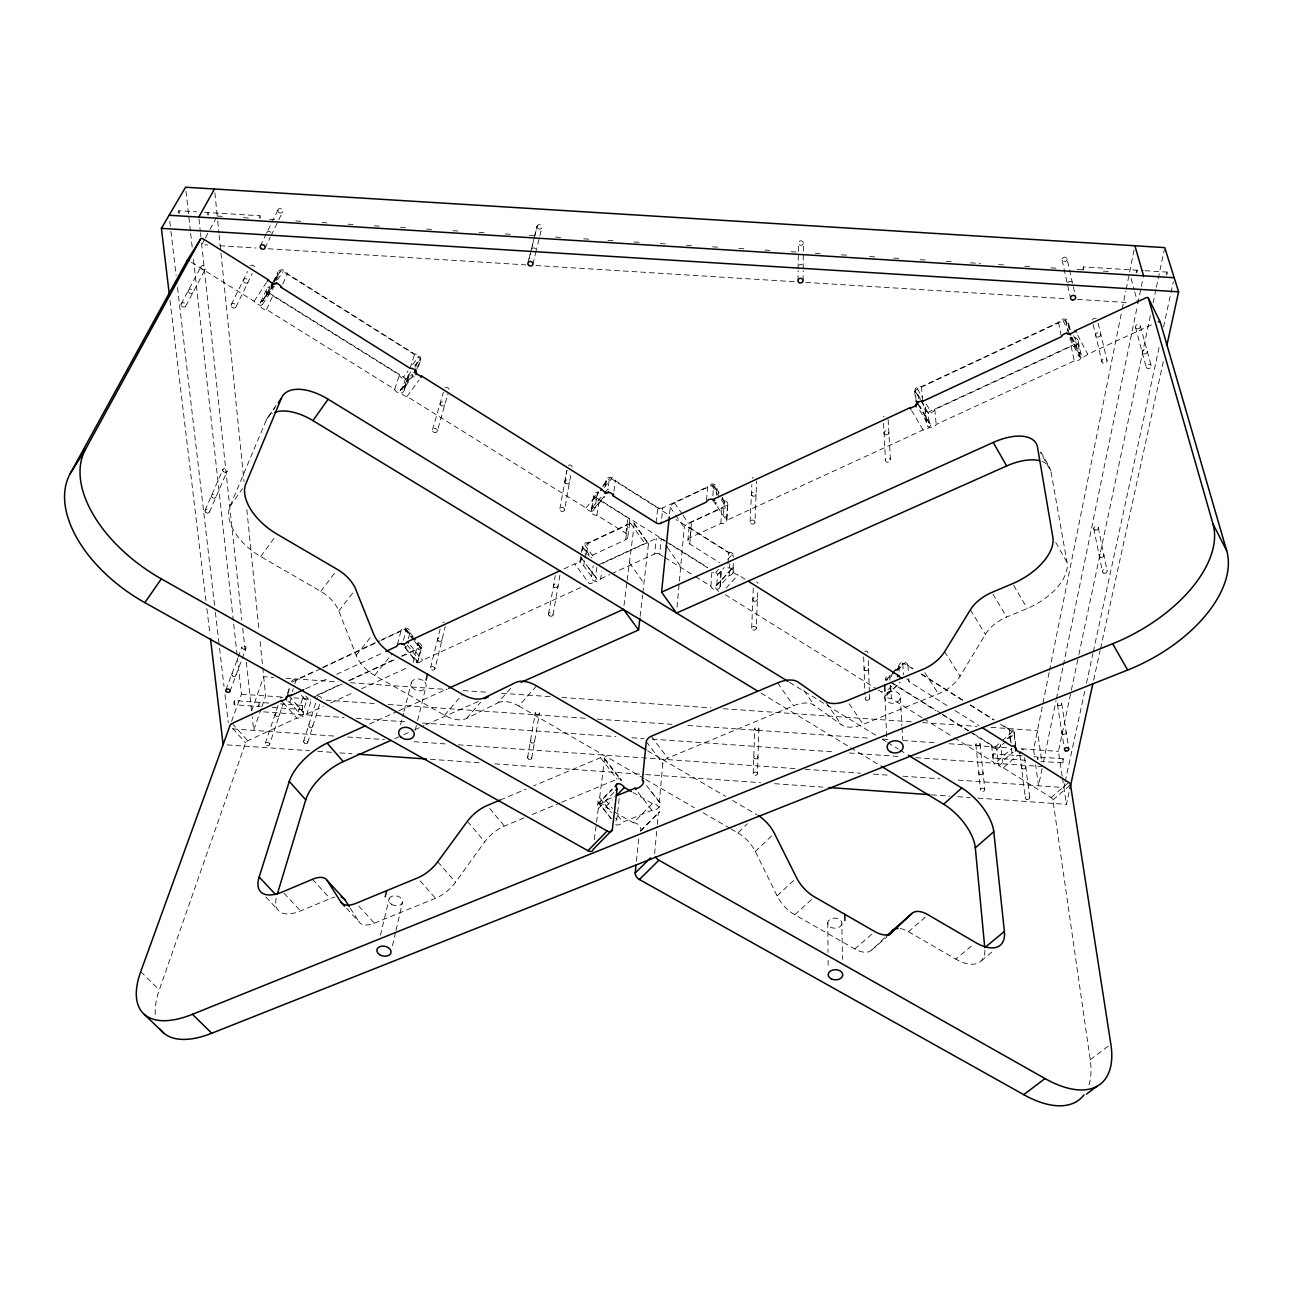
<?xml version="1.0" encoding="UTF-8"?>
<svg xmlns="http://www.w3.org/2000/svg" width="1293" height="1293" viewBox="0 0 1293 1293"><rect width="100%" height="100%" fill="white"/><g stroke="black" fill="none" stroke-linecap="round" stroke-linejoin="round"><path stroke-width="0.75" stroke-dasharray="5 3.75" d="M178.159 213.393L178.822 210.743L196.698 211.842M179.485 213.345L178.887 210.743M803.098 280.581L803.163 270.706M803.179 268.718L803.373 243.036A2.473 2.263 -5.1 0 0 799.656 241.144A2.473 2.263 -5.1 0 0 799.688 245.072A2.473 2.263 -5.1 0 0 803.373 243.036M797.991 280.678L798.12 270.609M798.12 268.831L798.444 242.922M1037.39 759.637L1037.891 756.955L1038.053 759.718M757.439 773.861A2.133 1.616 2.4 0 0 754.369 772.244A2.133 1.616 2.4 0 0 754.11 775.024A2.133 1.616 2.4 0 0 757.439 773.861L758.91 728.751M753.189 773.57L754.789 728.606M207.381 214.961L207.995 212.553L208.642 214.913M756.308 628.35A2.327 1.859 2.1 0 0 752.898 626.604A2.327 1.859 2.1 0 0 752.768 629.836A2.327 1.859 2.1 0 0 756.308 628.35L757.73 589.592M259.376 218.178L259.958 215.769L260.507 218.129M754.967 522.259A2.408 2.02 1.7 0 0 751.492 520.287A2.408 2.02 1.7 0 0 751.201 523.762A2.408 2.02 1.7 0 0 754.967 522.259L756.631 481.141M751.669 628.172L753.302 587.491M750.15 521.952L751.799 484.616M745.075 579.183L738.255 574.9A4.736 2.247 42.7 0 1 732.889 571.522A4.736 2.247 42.7 0 1 733.099 567.708L733.373 562.471M733.083 572.686L733.584 563.392M695.521 576.63L710.908 586.198A4.719 3.847 3.5 0 0 716.274 589.527A4.719 3.847 3.5 0 0 720.217 585.244L729.155 575.563L729.818 563.829M728.007 563.958L728.686 552.289L691.125 528.578A4.574 3.814 4.5 0 1 691.513 522.194L721.85 508.149A4.784 4.008 3.1 0 0 727.717 505.434A4.784 4.008 3.1 0 0 724.371 500.439L722.205 497.223M720.153 586.683L721.138 571.037M921.327 401.428L928.309 413.34L929.198 423.344A5.107 2.392 -30.8 0 1 929.538 426.997A5.107 2.392 -30.8 0 1 923.105 429.955L726.553 520.4L727.409 506.355L719.959 495.251M726.925 519.236L727.846 503.931M720.217 585.244L721.203 569.599A4.671 3.831 3.5 0 1 718.358 573.656A4.671 3.831 3.5 0 1 712.815 572.249M724.371 500.439L723.401 515.729A4.833 4.041 3.2 0 1 726.779 520.74A4.833 4.041 3.2 0 1 720.847 523.471L690.187 537.581A4.639 3.831 4.6 0 0 689.799 543.997L719.522 562.665M718.779 591.451A4.703 2.279 42.7 0 1 715.708 587.668A4.703 2.279 42.7 0 1 716.791 585.39L717.47 574.868L724.209 567.514M720.847 523.471L721.85 508.149M716.435 495.235L716.952 487.671M710.908 586.198L711.845 572.492M712.863 495.688L713.574 485.748A2.327 1.051 -34.1 0 0 711.651 485.425L674.477 502.864A4.622 2.069 -34.7 0 0 670.259 507.244L669.467 514.97M1082.774 269.962L1083.502 266.875L1143.206 270.576M706.544 500.197L707.546 486.895A4.8 4.057 3.7 0 1 713.445 484.148A4.8 4.057 3.7 0 1 716.823 489.19L721.138 495.623M690.187 537.581L691.513 522.194M689.799 543.997L691.125 528.578M687.892 540.652L689.234 525.249M654.63 853.736L657.119 826.389M657.297 824.433L658.363 812.699A5.705 3.249 44.8 0 0 658.848 807.333A5.705 3.249 44.8 0 0 652.302 803.567L633.069 792.512M615.678 824.53A5.641 3.055 -38.5 0 0 622.951 822.073L651.963 810.275A5.673 3.103 -37.8 0 0 658.832 807.479A5.673 3.103 -37.8 0 0 659.333 802.145L662.84 763.5A5.366 2.877 -37.1 0 1 667.738 758.118L793.53 705.768A27.783 15.387 -34.7 0 1 814.154 705.283L841.323 724.71A28.446 16.017 -33.3 0 0 863.126 724.403L938.362 693.808A28.996 16.437 -31.6 0 0 960.069 676.223L985.363 634.313A29.367 16.567 -29.9 0 1 1006.681 617.036L1027.289 608.47A47.841 26.119 -29.5 0 0 1067.064 562.374L1050.934 471.347L1040.396 452.421M677.015 607.274L684.256 527.544A4.606 2.101 -34.7 0 1 688.442 523.18L725.47 506.016A2.311 1.067 -34.1 0 1 727.409 506.355M1136.175 273.017L1136.967 270.189L1137.145 273.195M1166.254 274.892L1167.078 272.063L1167.32 274.827M636.398 861.3L638.774 837.783M663.05 556.41L659.64 554.277L661.273 538.825A4.542 3.766 6.1 0 0 656.311 538.502L602.958 563.198A4.655 3.814 8.6 0 1 602.506 564.168M661.693 518.348L662.808 507.874L707.546 486.895M611.492 573.785L654.614 553.937L656.311 538.502M656.084 522.825L657.798 507.551L615.436 480.818A4.8 4.041 8.9 0 0 609.876 477.311A4.8 4.041 8.9 0 0 606.045 481.869L602.376 486.216M615.904 820.651A5.641 3.055 -38.5 0 1 616.793 819.487L619.234 798.201M640.132 616.341L642.605 594.893M642.831 592.954L648.439 544.127L634.297 524.085A4.59 2.036 -35.4 0 0 630.725 523.374L584.775 544.919A2.263 1.002 -36.1 0 0 582.658 547.084L582.109 550.543M1083.615 269.865L1083.582 266.924M606.045 480.349L605.124 487.574L606.045 481.869M594.344 839.707L596.315 824.126M596.558 822.186L598.287 808.561A5.689 3.329 44.1 0 1 598.95 803.212L612.349 789.247M611.266 818.614L598.966 803.066A5.689 3.022 -38.5 0 1 599.645 797.749L604.526 759.233A5.35 2.764 -38 0 0 600.437 757.682L533.621 785.902M623.986 605.48L626.927 582.238M627.186 580.298L634.297 524.085M627.881 536.627L629.885 521.289M625.909 533.282L627.929 517.96L599.241 500.003A4.768 3.992 9.3 0 1 593.697 496.528A4.768 3.992 9.3 0 1 597.479 492.035L595.119 507.195A4.816 4.024 9.2 0 0 591.289 511.721A4.816 4.024 9.2 0 0 596.881 515.212L625.909 533.282A4.622 3.831 7.8 0 1 625.683 539.698L589.414 556.588M625.683 539.698L627.687 524.344A4.574 3.814 7.8 0 0 627.929 517.96M581.818 558.802A4.736 3.863 9.2 0 0 580.137 562.617A4.736 3.863 9.2 0 0 583.676 565.752L591.58 576.549A4.703 3.831 8.6 0 0 595.087 581.333A4.703 3.831 8.6 0 0 600.712 578.747L601.843 570.973M613.949 491.162L615.436 480.818M563.845 568.952L574.755 563.861L589.236 583.579A4.687 2.117 -36.3 0 0 594.845 581.01A4.687 2.117 -36.3 0 0 595.41 577.179L596.978 566.738M604.267 493.312L607.92 488.996L609.423 478.863A2.327 1.115 40.4 0 1 611.508 478.814L669.176 515.196M591.58 576.549L593.212 565.833M596.881 515.212L599.241 500.003M586.392 554.39L588.202 542.866L627.687 524.344M591.289 510.202L593.697 495.041M410.899 371.786L405.21 379.544L402.091 389.193A5.043 2.521 36.8 0 0 400.943 392.733A5.043 2.521 36.8 0 0 406.956 396.466L585.939 507.923A4.816 2.376 40.3 0 0 591.548 511.414A4.816 2.376 40.3 0 0 592.146 507.68L593.762 497.482L598.578 491.76M583.676 565.752L584.598 559.95M584.905 558.026L586.117 550.285A4.687 3.847 9.3 0 1 582.626 545.468A4.687 3.847 9.3 0 1 588.202 542.866M580.137 560.92L582.626 545.484M531.762 758.054L539.375 713.542M527.56 757.617L535.27 713.106M553.081 614.708L560.047 574.399M548.507 614.062L555.279 575.627M564.588 509.927A2.408 2.004 10.8 0 0 561.421 507.486A2.408 2.004 10.8 0 0 560.693 510.88A2.408 2.004 10.8 0 0 564.588 509.927L571.199 472.64M559.869 508.941L566.9 470.313M564.831 481.853L566.884 470.604M1049.108 672.586L1033.608 749.649L1034.642 757.262M1049.496 670.614L1121.807 310.983M1122.195 308.995L1125.767 291.216M1126.171 289.244L1134.139 249.614M1042.093 768.495L1038.521 785.772L1035.677 764.858M1043.419 762.046L1056.025 700.774M1056.446 698.802L1062.959 667.172M1063.363 665.2L1137.436 305.455M1137.856 303.483L1143.141 277.769M1062.183 776.139L1058.434 751.395L1070.943 692.127M1071.364 690.139L1078.459 656.569M1078.863 654.581L1150.576 314.781M1153.081 302.918L1155.99 289.099M1156.411 287.127L1164.33 249.581M1064.769 783.623L1063.913 787.566L955.268 779.889M1065.19 781.651L1084.779 691.109M1086.476 683.221L1092.86 653.692M1093.296 651.737L1159.288 346.605M1163.538 326.919L1173.333 281.648M977.896 798.088L1066.45 804.359L1069.052 792.528M1093.636 680.166L1100.101 650.589M1100.537 648.617L1163.506 360.795M392.474 945.749L395.593 932.172M396.046 930.233L402.285 903.096M380.449 935.259L389.209 898.473M532.894 264.305L535.593 253.105M535.738 252.668L541.896 227.455M434.917 668.934A2.263 1.746 13.3 0 0 432.024 666.638A2.263 1.746 13.3 0 0 431.232 669.564A2.263 1.746 13.3 0 0 434.917 668.934L445.277 626.378M415.215 730.286L417.138 722.512M417.607 720.573L425.753 687.585M430.537 667.818L440.17 628.915M527.932 263.158L537.096 226.323M529.031 258.875L530.486 253.072M531.439 249.193L534.332 237.556M534.817 235.617L537.241 225.919M400.555 724.823L403.545 713.203M404.03 711.263L411.497 682.203M404.822 647.26L417.38 662.663A4.525 1.972 -38.7 0 1 418.366 658.784L421.082 648.165L416.12 642.039M417.623 662.97L421.663 647.163A4.493 3.507 14.1 0 0 418.059 642.702L414.584 638.403M413.21 662.372L418.059 642.702M406.277 646.419L405.743 648.407A4.574 3.556 14.6 0 0 405.436 646.322M408.378 638.532L409.929 632.665A4.525 3.54 14.7 0 0 406.277 628.156A4.525 3.54 14.7 0 0 401.121 630.58L381.241 639.906M403.351 640.326L406.18 629.772A2.182 0.921 -38.6 0 0 404.774 629.303L381.015 640.439M397.323 644.561L401.121 630.58M437.163 431.442A2.473 2.085 18 0 0 434.448 428.387A2.473 2.085 18 0 0 433.01 431.7A2.473 2.085 18 0 0 437.163 431.442L447.911 393.961M432.509 429.777L443.418 392.215M404.418 389.791L409.024 375.439M307.686 742.651L320.729 700.725M303.629 741.342L317.415 697.428M418.479 366.598L420.71 359.502M287.886 701.404A4.493 3.362 16.8 0 0 289.826 702.244L298.247 711.893A4.461 3.329 16.2 0 0 301.98 716.177A4.461 3.329 16.2 0 0 306.926 713.898L311.419 699.739M416.96 368.941L419.999 359.373A2.441 1.18 36.9 0 0 418.334 356.916L283.038 271.546A2.538 1.212 34.5 0 0 280.387 271.32L273.89 281.163M272.968 285.236L263.643 300.396A5.269 4.396 28.3 0 0 260.2 305.584A5.269 4.396 28.3 0 0 266.52 309.512L394.688 389.322A5.059 4.267 20.7 0 0 400.701 393.056A5.059 4.267 20.7 0 0 404.305 388.159L413.033 375.277M415.586 367.228L416.993 362.8A5.027 4.299 21.1 0 0 420.613 357.854A5.027 4.299 21.1 0 0 414.649 354.088L287.402 273.793A5.237 4.429 29.1 0 0 281.131 269.833A5.237 4.429 29.1 0 0 277.688 275.07L271.094 285.058M406.632 380.95L408.927 373.822A4.994 4.235 21 0 1 405.356 378.687A4.994 4.235 21 0 1 399.408 374.97L272.823 295.774A5.204 4.364 28.7 0 1 266.6 291.879A5.204 4.364 28.7 0 1 270.011 286.723L263.643 300.396M155.257 1014.472A101.953 47.388 -43.9 0 1 159.298 989.888L245.605 742.829A2.133 0.873 -40.8 0 1 247.723 740.727L296.792 718.148A4.445 1.843 -40.2 0 0 301.722 715.886A4.445 1.843 -40.2 0 0 302.982 711.974L306.409 701.259A2.133 0.889 -40 0 1 308.51 699.174L304.695 694.761M298.247 711.893L303.386 695.973A4.412 3.313 16.4 0 0 305.681 699.707A4.412 3.313 16.4 0 0 310.643 699.804M410.059 368.311L414.649 354.088M404.305 388.159L408.927 373.822M394.688 389.322L399.408 374.97M292.331 691.61L293.333 688.636M294.966 683.69L296.259 679.746L316.155 670.42M289.826 702.244L290.99 698.705M269.477 744.736A2.198 1.616 16.6 0 0 266.924 742.327A2.198 1.616 16.6 0 0 265.825 744.897A2.198 1.616 16.6 0 0 269.477 744.736L283.345 703.247M287.644 693.129L289.761 686.793M287.612 694.325L289.988 687.213M265.291 743.378L278.577 704.006M261.218 708.596L253.67 730.383L252.216 716.823M261.849 706.786L265.631 695.909L259.764 637.805M251.602 711.005L263.691 676.692L273.76 677.403M231.576 721.381L241.435 694.212L237.459 658.137M229.976 691.416L245.961 648.31A2.117 1.6 18.8 0 0 243.488 645.902A2.117 1.6 18.8 0 0 242.454 648.488A2.117 1.6 18.8 0 0 245.961 648.31M225.887 689.896L241.985 646.823M510.606 688.312L497.918 702.842L466.595 718.423A27.993 16.615 40 0 1 444.598 715.255L374.614 675.382A28.446 16.971 38.2 0 1 356.189 655.325L338.831 610.975A28.721 17.035 36.4 0 0 320.761 591.354L260.701 556.572A47.275 27.153 35 0 1 230.009 506.371L266.31 420.015L274.973 407.473M209.434 512.044L227.099 471.282M205.054 510.347L222.913 469.456M282.763 283.959L287.402 273.793M266.52 309.512L272.823 295.774M273.405 281.793L278.108 271.643M274.552 281.826L277.688 275.07M276.169 280.419L280.387 271.32M191.429 262.269L254.123 301.301A5.269 2.602 34.1 0 0 260.426 305.229A5.269 2.602 34.1 0 0 262.01 301.867L272.807 282.811M260.62 302.174L267.004 288.501M235.972 306.974L252.248 273.453M264.984 248.175L270.253 237.33M271.142 235.52L282.634 211.81M231.285 304.598L247.545 271.482M260.281 245.977L278.092 209.66M185.756 306.102L205.506 268.702M181.117 303.984L201.029 266.633M204.456 239.577L201.724 244.603L207.753 244.991M205.361 237.896L209.013 231.172M209.935 229.491L216.319 217.741M1062.943 762.822L1063.121 758.749L1062.814 762.902L1040.849 761.367M262.527 304.356L274.455 286.189M254.123 301.301L266.487 282.472M262.01 301.867L272.904 285.381M266.31 292.654A2.521 1.228 34.3 0 1 268.96 292.864L273.292 286.303M277.623 279.741L283.038 271.546M1022.31 755.872L993.137 753.835L992.701 757.068L992.895 758.005L1028.856 760.526M992.959 757.957L993.218 753.884M268.653 416.314L276.201 405.42M230.009 506.371L242.47 488.609M268.944 703.069L234.453 700.628L233.92 701.857L234.13 704.75L260.216 706.576M346.492 908.171L358.937 921.715A26.022 12.898 -42.2 0 0 374.388 923.154L435.515 898.296A26.248 13.318 -41.4 0 0 455.508 882.279L484.713 841.856A26.28 13.544 -40.2 0 1 504.383 826.114L524.716 817.645M260.701 556.572L274.698 537.338M405.21 379.544A2.424 1.196 36.7 0 0 403.561 377.087L408.103 370.881M412.645 364.674L418.334 356.916M414.697 365.951L416.993 362.8M415.441 365.58L419.999 359.373M400.28 390.179L411.966 374.275M402.091 389.193L412.693 374.76M406.956 396.466L419.077 380.045M320.761 591.354L335.065 572.589M338.831 610.975L354.508 590.788M356.189 655.325L372.239 635.219M374.614 675.382L392.086 653.87M602.748 486.669L609.633 478.491M585.939 507.923L598.74 492.698M593.762 497.482A2.311 1.131 40.3 0 1 595.847 497.417L599.467 493.134M604.284 487.413L611.508 478.814M592.146 507.68L603.055 494.75M595.119 507.195L603.75 496.965A4.849 4.073 8.8 0 1 603.669 496.221M592.517 511.107L604.914 496.431M302.643 705.412L302.336 709.534L302.691 705.428L280.581 703.877M444.598 715.255L462.474 694.357M466.595 718.423L480.673 702.164M497.918 702.842A27.428 16.017 41.5 0 1 518.768 706.01L536.579 685.872M718.439 569.502L715.74 572.443A2.263 1.083 42.5 0 1 717.47 574.868M727.878 559.206L731.919 554.794L675.948 519.479M715.934 585.745L732.242 568.031M716.791 585.39L733.099 567.708M725.955 588.17L738.255 574.9M597.835 803.81L611.864 789.183M598.287 808.561L614.708 791.461M598.95 803.212A5.689 3.329 44.1 0 1 605.56 806.961L612.268 799.995M614.256 811.923L633.392 822.817L652.302 803.567M234.243 704.717L234.453 700.628M640.536 830.72L658.363 812.699M640.455 831.286L659.446 812.085M892.299 672.667L898.861 666.299A4.574 3.588 -3.1 0 1 902.983 662.291A4.574 3.588 -3.1 0 1 907.961 665.426L913.036 668.643M886.044 679.827L894.433 671.681M895.839 670.324L902.87 663.487M894.368 672.085L885.947 680.247A2.198 1.002 45.3 0 1 887.58 679.973L891.782 675.883M895.774 670.711L902.789 663.907A2.214 1.002 45.3 0 1 904.405 663.648L912.842 668.966M897.39 670.453L904.405 663.648M878.238 689.929L881.632 692.046L882.683 691.028M730.981 828.894L737.947 832.934L747.386 823.786M887.871 689.816L893.528 684.353M922.006 717.631L891.378 698.559A4.59 3.572 -2.4 0 1 886.368 695.44A4.59 3.572 -2.4 0 1 890.489 691.464L899.783 682.51M887.354 694.761L900.09 682.478M737.947 832.934A26.474 14.676 46.5 0 1 755.306 851.473L777.077 895.839A26.474 14.498 47.8 0 0 794.775 914.765L854.77 948.949A26.313 14.094 48.8 0 0 871.821 949.967L884.929 937.473M755.306 851.473L771.662 835.925M777.077 895.839L795.211 879.095M794.775 914.765L814.477 896.873M972.869 733.341L995.044 747.225L1000.782 742.053M1002.22 740.76L1012.257 731.693A2.182 0.954 46.8 0 1 1014.051 734.085L1015.458 745.221M1007.279 738.691L1009.962 736.267A4.509 3.41 -5.6 0 0 1014.165 732.452A4.509 3.41 -5.6 0 0 1009.397 729.446L1000.944 724.112M1089.013 1084.875A103.456 51.736 51.1 0 0 1090.209 1059.678L1052.906 799.979A2.166 0.954 47.8 0 0 1051.096 797.571L1003.352 767.848A4.509 2.02 47.1 0 1 998.568 764.858A4.509 2.02 47.1 0 1 998.099 760.785L996.822 749.617L1014.051 734.085M997.485 761.221L1012.177 748.162M954.331 737.753L993.477 762.127A4.525 3.394 -4.9 0 0 998.277 765.117A4.525 3.394 -4.9 0 0 1002.495 761.351L1011.999 752.833A4.558 3.426 -5.4 0 0 1013.227 752.607M1003.352 767.848L1017.494 755.241M854.77 948.949L874.747 931.542M871.821 949.967L886.756 937.053M1051.096 797.571L1068.665 782.394M1052.906 799.979L1070.507 784.819M900.17 928.552A25.973 13.544 49.5 0 1 908.446 931.671L928.099 914.781M908.446 931.671L955.818 959.099L974.13 943.858M981.193 960.893L993.881 950.452M1090.209 1059.678L1110.849 1044.178M1063.008 758.765L1033.964 756.696M323.379 667.043L379.431 640.762M920.212 398.503L918.192 395.044A5.059 4.364 -8.7 0 1 915.024 389.613A5.059 4.364 -8.7 0 1 921.424 386.623L1058.482 322.361A5.301 4.542 -17.5 0 1 1065.254 319.177A5.301 4.542 -17.5 0 1 1068.244 324.882L1070.766 329.65M320.696 668.707L293.285 681.556A2.15 0.873 -39.9 0 0 292.46 682.074M322.523 667.851L379.188 641.296M916.139 401.105L915.331 391.213A2.473 1.115 -30.9 0 1 917.416 388.967L1063.137 320.664A2.586 1.164 -28.6 0 1 1065.707 320.761L1070.329 329.537M305.617 688.797L329.327 677.758M336.633 674.348L384.069 652.254M317.609 694.955L341.304 683.981M348.593 680.603L394.155 659.495M401.444 656.117L419.659 647.68A2.166 0.937 -38.6 0 1 421.082 648.165M599.063 564.572L644.851 543.367A4.558 2.069 -35.4 0 1 648.439 544.127M928.309 413.34A2.457 1.148 -30.7 0 1 930.378 411.109L1075.388 343.922A2.57 1.18 -28.4 0 1 1077.958 344.051L1080.091 353.797A5.35 2.505 -28.3 0 0 1080.867 357.369A5.35 2.505 -28.3 0 0 1087.704 354.217L1152.192 324.543M313.779 697.137L342.629 683.771M349.837 680.441L394.898 659.575M402.107 656.23L416.524 649.555A4.493 3.507 14.1 0 0 421.663 647.163M921.23 400.216L925.271 407.133A5.043 4.315 -8.8 0 0 928.406 412.483A5.043 4.315 -8.8 0 0 934.774 409.525L1071.17 346.362A5.269 4.477 -17.1 0 0 1077.909 343.243A5.269 4.477 -17.1 0 0 1074.936 337.602L1078.071 352.068A5.334 4.509 -16.7 0 1 1081.061 357.741A5.334 4.509 -16.7 0 1 1074.241 360.892L936.197 424.395A5.091 4.348 -8.4 0 1 929.748 427.369A5.091 4.348 -8.4 0 1 926.58 421.971L919.42 409.8A5.124 4.396 -8.4 0 1 917.384 408.766M417.38 662.663A4.525 1.972 -38.7 0 0 422.585 660.27L585.584 585.26M306.926 713.898L323.298 706.366M330.572 703.02L354.217 692.143M361.49 688.797L408.798 667.043M600.712 578.747L609.698 574.609M369.491 724.015L397.096 711.554M398.939 710.714L446.796 689.121M394.624 738.707L401.961 735.442M403.788 734.634L412.952 730.545M414.794 729.721L423.959 725.632M425.801 724.823L478.992 701.113M500.213 800.011L526.186 789.037M276.169 898.263A41.311 19.314 -42.4 0 0 300.574 910.935L330.2 898.603A25.634 12.348 -42.8 0 1 334.952 897.1M532.118 814.574L559.837 803.034M561.679 802.258L617.133 779.178A5.317 2.812 -38.1 0 1 621.238 780.778L604.526 759.233M598.982 803.066A5.689 3.022 -38.5 0 0 605.77 800.254L614.886 796.488M204.601 212.327L260.006 215.769M1145.048 270.706L1167.126 272.08M217.224 216.06L225.289 216.561M243.407 217.693L251.456 218.194M269.591 219.325L277.639 219.826M295.774 220.941L303.823 221.442M321.941 222.574L330.006 223.075M348.124 224.19L356.189 224.691M374.307 225.822L382.356 226.323M400.491 227.455L408.54 227.956M426.674 229.071L432.702 229.443M452.841 230.704L458.886 231.075M479.024 232.32L485.069 232.708M505.207 233.952L511.252 234.324M529.37 235.455L537.419 235.956M555.554 237.072L563.603 237.573M583.741 238.833L589.786 239.205M607.904 240.336L615.969 240.837M634.087 241.953L642.152 242.454M660.27 243.585L668.319 244.086M686.454 245.201L694.503 245.702M712.637 246.834L720.686 247.335M738.804 248.466L746.869 248.967M764.987 250.082L771.032 250.454M791.171 251.715L797.215 252.087M815.333 253.218L823.382 253.719M841.517 254.834L849.566 255.335M869.704 256.596L875.749 256.968M893.867 258.083L901.932 258.584M920.05 259.715L928.115 260.216M946.234 261.348L954.282 261.849M970.396 262.851L980.466 263.465M998.6 264.596L1006.649 265.097M1024.767 266.213L1032.832 266.714M1050.95 267.845L1059.015 268.346M1077.134 269.477L1085.183 269.978M1103.317 271.094L1109.346 271.465M219.842 245.735L256.079 248.014M268.152 248.757L525.863 264.887M535.932 265.518L795.648 281.777M805.717 282.407L1067.436 298.796M1077.505 299.426L1127.835 302.578M285.85 678.243L338.249 681.896M350.338 682.736L447.055 689.476M463.169 690.591L487.348 692.272M501.458 693.258L551.836 696.765M561.905 697.477L711.021 707.869M723.11 708.709L912.502 721.898M922.588 722.609L976.991 726.391M991.101 727.377L1037.439 730.61L1041.916 762.579M241.435 694.212L283.717 697.169M293.77 697.864L309.851 698.996M325.949 700.127L374.194 703.505M388.272 704.491L587.297 718.407M597.35 719.118L671.73 724.322M687.811 725.454L870.771 738.255M882.828 739.095L888.857 739.515M902.934 740.501L935.098 742.764M949.175 743.75L1009.477 747.968M1021.551 748.809L1058.434 751.395M272.241 707.433L302.336 709.534M263.675 711.861L344.164 717.518M356.238 718.358L406.552 721.898M422.649 723.029L615.84 736.606M631.938 737.737L644.011 738.578M652.076 739.143L835.197 752.009M849.291 752.995L899.605 756.534M915.703 757.666L1042.481 766.571M232.756 728.896L334.16 736.056M347.655 737.01L384.474 739.612M414.051 741.697L448.251 744.105M458.304 744.816L795.017 768.575M805.086 769.287L860.702 773.214M873.502 774.119L890.877 775.347M902.95 776.204L939.914 778.806M227.18 744.897L309.69 750.748M317.739 751.314L331.832 752.316M339.881 752.882L351.955 753.738M430.456 759.298L482.774 763.015M494.863 763.872L643.801 774.426M645.805 774.555L760.526 782.685M774.62 783.687L822.93 787.114M931.606 794.807L949.725 796.1M957.774 796.666L969.847 797.522M605.56 806.961L612.51 810.921M518.768 706.01L644.011 778.531M645.74 779.55L694.454 807.753M703.15 812.78L729.236 827.892M647.567 750.78L725.615 796.407M732.565 800.464L756.841 814.655M761.011 693.129L848.903 746.578M850.616 747.629L881.648 766.49M789.57 682.348L875.652 735.167M882.553 739.386L885.996 741.503M887.709 742.554L898.037 748.906M899.766 749.956L906.652 754.175M725.276 594.683L876.541 688.878M664.764 557.477L693.824 575.563M923.703 718.698L952.634 736.703M268.96 292.864L403.561 377.087M595.847 497.417L707.303 567.158M892.687 683.173L940.464 713.057M942.161 714.14L971.172 732.274M661.273 538.825L664.667 540.943M666.348 541.993L708.612 568.435M890.554 682.284L936.035 710.746M942.775 714.964L968.053 730.771M969.734 731.822L991.634 745.528A4.477 3.378 -5 0 0 996.386 748.502A4.477 3.378 -5 0 0 1000.556 744.736L1002.495 761.351M906.538 678.841A4.622 3.604 -3 0 1 908.979 681.653L948.254 706.317M955.074 710.617L978.995 725.632M921.489 673.976L963.754 700.644M970.51 704.911L994.188 719.845M921.262 674.267L963.382 700.854M970.122 705.105L993.719 719.991M1000.459 724.242L1012.257 731.693M140.711 971.706L159.298 989.888M265.889 897.067L277.316 909.157M284.056 893.318L300.574 910.935M312.405 879.305L330.2 898.603M358.808 906.102L374.388 923.154M232.174 723.433L247.723 740.727M232.627 728.428L245.605 742.829M420.128 880.84L435.515 898.296M283.296 702.729L296.792 718.148M295.321 703.166L303.435 712.491M437.729 861.801L455.508 882.279M288.889 695.796L302.982 711.974M301.334 695.392L306.409 701.259M467.371 821.346L484.713 841.856M489.675 808.432L504.383 826.114M405.549 648.343L416.815 662.178M410.366 645.239L422.585 660.27M407.101 644.948L418.366 658.784M409.929 632.665L413.421 636.964M406.196 629.352L413.663 638.58M417.38 643.171L421.082 647.745M406.18 629.772L414.875 640.504M404.774 629.303L413.453 640.019M414.697 641.554L419.659 647.68M650.88 791.154L660.238 802.888M598.109 802.306L611.039 818.663M605.77 800.254L612.252 808.481M617.618 815.285L622.951 822.073M599.645 797.749L611.46 812.731M615.727 818.13L616.793 819.487M600.437 757.682L617.133 779.178M604.364 758.086L621.076 779.631M638.128 792.383L651.963 810.275M588.234 567.352L596.121 577.632M646.629 785.627L659.333 802.145M646.29 741.616L662.84 763.5M651.252 736.234L667.738 758.118M580.993 557.461L595.41 577.179M584.775 544.919L594.667 558.528M586.117 550.285L591.709 557.962M582.658 547.084L589.269 556.152M629.384 562.875L643.946 583.208M634.152 523.277L648.278 543.302M630.725 523.374L644.851 543.367M667.414 547.456L680.716 566.463M777.626 682.866L793.53 705.768M670.259 507.244L674.558 513.483M675.641 515.05L684.256 527.544M803.939 690.43L814.154 705.283M674.477 502.864L681.993 513.806M683.076 515.357L688.442 523.18M826.34 702.745L841.323 724.71M712.572 499.68L726.553 520.4M849.242 703.812L863.126 724.403M713.477 485.344L718.682 493.102M722.124 498.258L727.296 505.951M713.574 485.748L718.892 493.667M711.651 485.425L720.153 498.096M721.219 499.68L725.47 506.016M924.834 672.667L938.362 693.808M350.322 908.236L358.937 921.715M944.65 651.704L960.069 676.223M970.38 609.779L985.363 634.313M992.895 594.037L1006.681 617.036M911.63 410.527L923.105 429.955M1013.599 585.309L1027.289 608.47M930.233 423.7L919.501 405.485M918.143 404.531L929.198 423.344M917.416 388.967L922.41 397.484M926.386 404.289L930.378 411.109M915.331 391.213L920.325 399.731M1055.718 542.413L1067.064 562.374M1040.913 451.936L1049.496 467.355M1070.265 337.247L1080.867 357.369M1069.812 338.685L1079.057 356.221M1073.578 335.727L1077.958 344.051M1063.137 320.664L1068.39 330.636M1071.897 337.279L1075.388 343.922M1065.707 320.761L1067.743 330.378L1070.394 335.404M1071.267 337.069L1080.091 353.797M1077.699 335.129L1087.704 354.217M1131.068 278.431L1134.22 289.874M1134.753 291.782L1137.905 303.208M1140.345 325.965L1151.19 365.677A2.602 2.166 -18.6 0 1 1147.828 368.505A2.602 2.166 -18.6 0 1 1146.988 364.852A2.602 2.166 -18.6 0 1 1151.19 365.677M1135.48 327.274L1146.148 367.002M1098.193 323.347L1107.05 360.488A2.667 2.247 -17.5 0 1 1103.624 363.381A2.667 2.247 -17.5 0 1 1102.735 359.599A2.667 2.247 -17.5 0 1 1107.05 360.488M1093.199 324.672L1101.895 361.83M1067.032 258.729A2.554 2.214 -20.5 0 1 1063.816 261.622A2.554 2.214 -20.5 0 1 1062.878 257.889A2.554 2.214 -20.5 0 1 1067.032 258.729L1075.614 296.986M1062.119 260.103L1070.539 298.376M1078.265 341.546L1081.433 356.044M1068.6 323.169L1070.135 330.297M1068.244 324.882L1069.78 332.026M1070.927 337.441L1071.315 339.251A5.366 4.574 -17.1 0 0 1071.655 337.974M1071.17 346.362L1074.241 360.892M1058.482 322.361L1061.424 336.697M1098.323 527.673L1107.099 570.763M1093.781 528.595L1102.46 571.878M1061.682 703.554L1068.875 749.003M1057.448 704.329L1064.478 749.633M1062.474 778.047L1066.45 804.359M1024.557 757.65L1029.761 797.49M1019.854 754.87L1025.333 798.088M1014.165 732.468L1015.619 744.041M1009.397 729.446L1011.433 745.996M1009.962 736.267L1010.593 741.406M1011.482 748.663L1011.999 752.833M170.013 300.396L205.91 600.55M206.88 608.55L209.983 634.556M169.803 221.265L170.741 229.297M170.967 231.302L176.123 275.409M177.513 287.45L215.155 610.312M215.381 612.316L219.357 646.403M219.6 648.423L224.045 686.518M224.966 694.535L228.247 722.609M991.634 745.528L993.477 762.127M186.014 191.235L190.443 231.318M190.653 233.322L192.204 247.351M193.53 259.376L233.483 622.062M233.71 624.066L237.249 656.133M198.993 219.067L200.27 231.14M200.463 232.821L200.884 236.748M201.563 243.165L241.872 620.107M242.728 628.123L245.525 654.193M246.381 662.21L251.521 710.326M980.013 743.782L984.797 789.651A2.166 1.616 -4.1 0 1 981.646 791.251A2.166 1.616 -4.1 0 1 981.468 788.471A2.166 1.616 -4.1 0 1 984.797 789.651M975.876 744.38L980.53 790.233M214.897 192.883L217.531 219.067M217.725 221.071L218.937 233.096M219.147 235.1L220.764 251.117M220.974 253.121L244.005 481.529M246.834 509.571L258.956 629.788M934.774 409.525L936.197 424.395M925.271 407.133L926.58 421.971M925.012 408.75L926.321 423.603M921.424 386.623L922.539 399.472M918.192 395.044L918.499 398.729M914.765 391.262L915.363 398.583M907.961 665.426L908.397 672.489M908.785 678.583L908.979 681.653M902.789 663.907L903.419 674.784M888.129 419.724L890.505 459.936A2.489 2.117 -5.5 0 1 886.933 462.086A2.489 2.117 -5.5 0 1 886.61 458.449A2.489 2.117 -5.5 0 1 890.505 459.936M898.861 666.299L899.201 672.344M900.332 697.767L901.9 725.599M902.013 727.571L902.676 739.499M883.523 423.361L885.527 460.373M890.748 685.904L891.378 698.559M889.923 680.263L889.681 675.221A4.542 3.556 -2.5 0 0 886.077 680.457M890.182 685.338L890.489 691.464M884.848 696.701L886.869 740.372M868.25 660.707L869.413 692.482M869.494 694.47L869.639 698.446M863.659 656.909L864.936 694.632M841.872 923.687A7.079 5.043 0.8 0 1 830.72 927.243A7.079 5.043 0.8 0 1 831.884 918.547A7.079 5.043 0.8 0 1 841.872 923.687L842.47 959.422M827.779 922.652L828.037 952.408M828.102 960.343L828.166 968.279M731.919 554.794A2.279 1.067 42.5 0 1 733.664 557.235M995.044 747.225A2.166 0.954 46.9 0 1 996.822 749.617M984.894 950.242A41.812 21.011 49.3 0 1 955.818 959.099M266.31 420.015A44.431 23.84 35.3 0 1 272.435 413.388M424.831 682.058A7.661 5.883 13.5 0 1 420.047 690.866A7.661 5.883 13.5 0 1 411.255 682.817A7.661 5.883 13.5 0 1 423.215 680.587M633.392 822.817A5.657 3.281 44.9 0 1 638.904 825.273A5.657 3.281 44.9 0 1 640.811 830.704M607.92 488.996A4.865 2.344 40.4 0 1 608.324 489.659M887.257 692.515A4.574 2.117 45.4 0 1 886.158 695.198A4.574 2.117 45.4 0 1 881.632 692.046M1042.013 461.456A44.98 22.87 -29.5 0 1 1050.934 471.347M1067.048 331.315A5.398 2.457 -28.5 0 1 1067.743 330.378M581.397 557.622A4.719 2.085 -36.3 0 1 580.088 561.534A4.719 2.085 -36.3 0 1 574.755 563.861M413.97 658.493A4.542 3.523 14 0 1 417.025 664.166M291.345 682.058A4.445 3.346 16.9 0 1 296.259 679.746M271.385 288.662A5.301 4.461 28.7 0 1 271.401 286.028M414.148 376.554A5.075 4.315 20.8 0 1 412.451 377.071M662.808 507.874A4.606 3.863 6.2 0 1 657.798 507.551M728.686 552.289A4.687 3.863 2.9 0 1 734.052 555.99M727.781 567.853A4.736 3.895 3 0 1 733.163 571.231A4.736 3.895 3 0 1 729.155 575.563M654.614 553.937A4.59 3.782 6.1 0 1 659.64 554.277M568.257 465.432A2.327 1.972 11.1 0 1 572.153 467.403M756.453 581.963A2.247 1.843 1.8 0 1 757.924 583.418M752.187 478.394A2.344 1.988 1.5 0 1 753.237 477.343M444.97 387.932A2.392 2.036 18.7 0 1 449.043 389.484M864.694 651.316A2.214 1.746 -2 0 1 867.959 652.933M442.594 622.256A2.198 1.729 13.6 0 1 444.275 622.272M883.475 417.025A2.424 2.069 -6.3 0 1 884.105 416.346M1021.405 749.083A2.166 1.632 -5.7 0 1 1023.458 749.94M1092.423 319.969A2.586 2.198 -18.8 0 1 1096.254 318.45M280.516 698.22A2.133 1.6 17 0 1 282.747 697.38M250.486 265.728A2.538 2.133 30.2 0 1 254.721 268.378M266.794 232.708A2.57 2.182 31.3 0 1 271.271 232.772M1067.63 282.828A2.602 2.247 -19.6 0 1 1072.463 282.925M531.552 248.999A2.521 2.263 19.3 0 1 535.69 248.87M799.042 265.097A2.521 2.295 -4.4 0 1 802.226 265M318.498 696.604A2.069 1.568 16.1 0 1 321.407 698.285M258.341 704.83C259.36 709.889 259.36 697.638 258.341 704.83M715.902 502.476L715.756 504.399A4.849 4.073 3.7 0 0 715.821 502.476M888.533 702.471A7.79 6.061 -2.4 0 0 900.381 697.218A7.79 6.061 -2.4 0 0 888.841 691.965A7.79 6.061 -2.4 0 0 888.533 702.471M391.456 904.243A6.998 4.93 11.7 0 0 402.608 902.191A6.998 4.93 11.7 0 0 393.185 895.887A6.998 4.93 11.7 0 0 391.456 904.243M565.671 483.356A2.36 1.988 11 0 0 569.486 482.402A2.36 1.988 11 0 0 566.382 480.01A2.36 1.988 11 0 0 565.671 483.356M753.9 600.986A2.279 1.843 1.9 0 0 757.375 599.516A2.279 1.843 1.9 0 0 754.029 597.786A2.279 1.843 1.9 0 0 753.9 600.986M554.293 587.216A2.263 1.826 10.1 0 0 557.978 586.392A2.263 1.826 10.1 0 0 555.036 584.129A2.263 1.826 10.1 0 0 554.293 587.216M752.413 495.898A2.36 1.988 1.6 0 0 756.098 494.427A2.36 1.988 1.6 0 0 752.704 492.455A2.36 1.988 1.6 0 0 752.413 495.898M440.687 405.145A2.424 2.053 18.5 0 0 444.76 404.887A2.424 2.053 18.5 0 0 442.109 401.881A2.424 2.053 18.5 0 0 440.687 405.145M865.065 670.453A2.23 1.762 -1.8 0 0 868.54 669.063A2.23 1.762 -1.8 0 0 865.324 667.414A2.23 1.762 -1.8 0 0 865.065 670.453M438.311 640.795A2.214 1.746 13.5 0 0 441.931 640.164A2.214 1.746 13.5 0 0 439.087 637.885A2.214 1.746 13.5 0 0 438.311 640.795M885.398 434.739A2.441 2.085 -6 0 0 888.889 432.589A2.441 2.085 -6 0 0 885.091 431.135A2.441 2.085 -6 0 0 885.398 434.739M1022.601 768.834A2.198 1.632 -5.5 0 0 1025.818 767.202A2.198 1.632 -5.5 0 0 1022.472 766.006A2.198 1.632 -5.5 0 0 1022.601 768.834M1097.418 336.972A2.618 2.214 -18.3 0 0 1100.763 334.111A2.618 2.214 -18.3 0 0 1096.529 333.238A2.618 2.214 -18.3 0 0 1097.418 336.972M275.619 715.789A2.166 1.6 16.8 0 0 279.207 715.627A2.166 1.6 16.8 0 0 276.718 713.235A2.166 1.6 16.8 0 0 275.619 715.789M243.666 281.826A2.57 2.15 29.7 0 0 247.949 282.31A2.57 2.15 29.7 0 0 245.686 278.69A2.57 2.15 29.7 0 0 243.666 281.826M181.408 305.811A2.57 2.101 30.1 0 0 185.659 306.296A2.57 2.101 30.1 0 0 183.347 302.74A2.57 2.101 30.1 0 0 181.408 305.811M188.697 292.137A2.538 2.085 30.5 0 0 192.883 292.622A2.538 2.085 30.5 0 0 190.621 289.099A2.538 2.085 30.5 0 0 188.697 292.137M232.271 675.786A2.166 1.616 18.5 0 0 235.827 675.609A2.166 1.616 18.5 0 0 233.306 673.184A2.166 1.616 18.5 0 0 232.271 675.786M205.458 512.093A2.36 1.843 22.9 0 0 209.369 512.206A2.36 1.843 22.9 0 0 206.912 509.264A2.36 1.843 22.9 0 0 205.458 512.093M211.971 497.142A2.327 1.826 23.1 0 0 215.834 497.255A2.327 1.826 23.1 0 0 213.426 494.33A2.327 1.826 23.1 0 0 211.971 497.142M1143.885 353.894A2.57 2.15 -19.1 0 0 1147.198 351.082A2.57 2.15 -19.1 0 0 1143.06 350.258A2.57 2.15 -19.1 0 0 1143.885 353.894M1063.024 734.23A2.198 1.649 -7.1 0 0 1066.256 732.565A2.198 1.649 -7.1 0 0 1062.927 731.353A2.198 1.649 -7.1 0 0 1063.024 734.23M1103.818 573.138A2.392 1.891 -11.2 0 0 1107.147 570.956A2.392 1.891 -11.2 0 0 1103.382 569.89A2.392 1.891 -11.2 0 0 1103.818 573.138M1100.634 557.299A2.36 1.875 -11.5 0 0 1103.915 555.133A2.36 1.875 -11.5 0 0 1100.198 554.083A2.36 1.875 -11.5 0 0 1100.634 557.299M304.275 742.942A2.133 1.584 15.7 0 0 307.734 742.505A2.133 1.584 15.7 0 0 305.035 740.323A2.133 1.584 15.7 0 0 304.275 742.942M309.302 726.892A2.117 1.568 15.8 0 0 312.728 726.472A2.117 1.568 15.8 0 0 310.061 724.29A2.117 1.568 15.8 0 0 309.302 726.892M979.949 774.555A2.133 1.6 -4.3 0 0 983.068 772.955A2.133 1.6 -4.3 0 0 979.771 771.776A2.133 1.6 -4.3 0 0 979.949 774.555M528.287 758.894A2.117 1.6 9.4 0 0 531.73 758.199A2.117 1.6 9.4 0 0 528.966 756.195A2.117 1.6 9.4 0 0 528.287 758.894M531.116 742.635A2.101 1.6 9.5 0 0 534.526 741.94A2.101 1.6 9.5 0 0 531.779 739.935A2.101 1.6 9.5 0 0 531.116 742.635M754.692 758.555A2.101 1.616 2.4 0 0 757.973 757.391A2.101 1.616 2.4 0 0 754.95 755.775A2.101 1.616 2.4 0 0 754.692 758.555M278.237 211.713A2.521 2.166 32.2 0 0 282.44 212.197A2.521 2.166 32.2 0 0 280.274 208.577A2.521 2.166 32.2 0 0 278.237 211.713M537.581 228.166A2.473 2.23 20.1 0 0 541.767 227.859A2.473 2.23 20.1 0 0 539.149 224.626A2.473 2.23 20.1 0 0 537.581 228.166M977.007 745.673A2.101 1.6 -4.5 0 0 980.062 744.089A2.101 1.6 -4.5 0 0 976.829 742.925A2.101 1.6 -4.5 0 0 977.007 745.673M535.981 714.512A2.069 1.584 9.5 0 0 539.326 713.833A2.069 1.584 9.5 0 0 536.643 711.845A2.069 1.584 9.5 0 0 535.981 714.512M755.694 730.06A2.069 1.6 2.3 0 0 758.91 728.896A2.069 1.6 2.3 0 0 755.936 727.296A2.069 1.6 2.3 0 0 755.694 730.06M1137.355 328.778A2.521 2.117 -19.9 0 0 1140.281 325.755A2.521 2.117 -19.9 0 0 1136.111 325.319A2.521 2.117 -19.9 0 0 1137.355 328.778M1058.547 705.525A2.166 1.649 -7.4 0 0 1061.731 703.861A2.166 1.649 -7.4 0 0 1058.466 702.665A2.166 1.649 -7.4 0 0 1058.547 705.525M1095.139 530.001A2.327 1.859 -12 0 0 1098.355 527.851A2.327 1.859 -12 0 0 1094.702 526.801A2.327 1.859 -12 0 0 1095.139 530.001M201.223 268.605A2.489 2.053 31.2 0 0 205.328 269.073A2.489 2.053 31.2 0 0 203.13 265.598A2.489 2.053 31.2 0 0 201.223 268.605M223.22 471.347A2.279 1.81 23.6 0 0 227.018 471.46A2.279 1.81 23.6 0 0 224.675 468.567A2.279 1.81 23.6 0 0 223.22 471.347M231.479 306.683A2.634 2.182 29 0 0 235.859 307.184A2.634 2.182 29 0 0 233.532 303.516A2.634 2.182 29 0 0 231.479 306.683M1026.497 799.284A2.23 1.649 -5.2 0 0 1029.778 797.652A2.23 1.649 -5.2 0 0 1026.367 796.44A2.23 1.649 -5.2 0 0 1026.497 799.284M866.084 700.014A2.279 1.778 -1.6 0 0 869.623 698.608A2.279 1.778 -1.6 0 0 866.342 696.943A2.279 1.778 -1.6 0 0 866.084 700.014M549.283 615.694A2.311 1.843 10 0 0 553.048 614.87A2.311 1.843 10 0 0 550.042 612.575A2.311 1.843 10 0 0 549.283 615.694"/><path stroke-width="1.5" d="M1083.987 1094.896A103.456 51.736 51.1 0 1 1023.749 1094.67L639.405 879.499A5.608 3.329 45.8 0 1 635.202 873.05L635.994 865.211M616.696 795.745L634.911 788.229A5.722 3.071 -37.8 0 0 641.813 785.384A5.722 3.071 -37.8 0 0 642.362 780.067L646.29 741.616A5.414 2.828 -37.1 0 1 651.252 736.234L777.626 682.866A28.01 15.177 -34.7 0 1 798.266 682.171L825.273 701.178A28.688 15.807 -33.4 0 0 847.109 700.644L922.749 669.418A29.238 16.211 -31.8 0 0 944.65 651.704L970.38 609.779A29.61 16.34 -30.1 0 1 991.909 592.404L1012.629 583.644A48.245 25.763 -29.7 0 0 1052.874 537.419L1037.536 447.265A45.336 22.531 -29.7 0 0 993.234 442.448L661.58 592.162L676.498 613.092L1006.649 465.965A44.98 22.87 -29.5 0 1 1039.216 460.615M661.58 592.162L669.273 516.893M605.172 493.344A4.849 4.073 8.8 0 1 613.254 495.93L656.084 522.825A4.655 3.895 6.2 0 0 661.159 523.164L661.273 522.194M521.176 682.316L638.564 629.998L639.922 618.296M276.799 282.65A5.317 2.57 34.4 0 1 273.162 283.442A5.317 2.57 34.4 0 1 268.281 279.773L203.534 239.108A2.634 1.261 33.2 0 0 200.706 238.833L186.903 260.96L70.161 473.707A119.974 71.131 32.9 0 0 144.864 602.651L587.959 850.697A5.657 3.394 44.6 0 0 593.115 849.453L612.316 829.783L617.068 788.989A5.738 3.297 44.1 0 1 617.682 783.655A5.738 3.297 44.1 0 1 624.325 787.469L631.323 791.494M613.254 495.93L613.529 494.023M1069.909 788.601L1092.763 684.11M1166.949 345.021L1178.602 291.798L1164.751 247.609L185.578 187.226L161.399 228.36L169.302 294.384M385.201 896.809L386.688 890.683M426.044 680.134L427.514 674.235M277.381 893.867L305.746 799.817A38.79 17.391 -40.9 0 1 343.259 761.609L390.955 740.356M275.441 894.352L259.15 877.042L289.26 781.441A39.049 17.1 -40.7 0 1 327.161 743.119L365.806 725.68M286.448 699.901A4.493 3.362 16.8 0 1 286.868 696.458A4.493 3.362 16.8 0 1 291.022 695.602L291.345 694.6M787.841 681.282L328.131 399.214A44.802 23.549 35.5 0 0 281.47 398.082L245.864 483.76A47.696 26.862 35.2 0 0 277.025 534.138L337.441 569.47A28.979 16.857 36.6 0 1 355.704 589.236L373.467 633.667A28.688 16.793 38.3 0 0 392.086 653.87L462.474 694.357A28.252 16.437 40.1 0 0 484.519 697.735L515.697 682.51A27.67 15.839 41.5 0 1 536.579 685.872L645.837 749.762M415.974 374.598A5.075 4.315 20.8 0 0 410.059 368.311L281.211 287.385L281.599 286.513M70.161 473.707L85.451 449.414L200.706 238.833M198.783 217.095L214.493 189.02M267.376 281.114L268.281 279.773M278.221 402.786L281.47 398.082M144.864 602.651L161.334 578.876A121.073 70.436 33.2 0 1 85.451 449.414M274.859 412.322A44.431 23.84 35.3 0 1 312.938 420.613L328.131 399.214M414.164 372.772L416.023 370.218M420.952 377.508L421.89 376.231L601.714 489.158A4.865 2.344 40.4 0 0 605.577 492.31A4.865 2.344 40.4 0 0 608.631 492.067M600.728 490.338L601.714 489.158M615.015 786.451L617.698 783.655M615.888 790.233L617.068 788.989M616.292 795.825L624.325 787.469M587.959 850.697L607.177 830.979A5.705 3.362 44.5 0 0 612.316 829.783M635.202 873.05L650.476 857.873M639.405 879.499L658.897 860.217L1045.019 1078.556A104.28 51.09 50.8 0 0 1110.849 1044.178L1070.507 784.819A2.182 0.937 47.7 0 0 1068.665 782.394L1020.775 752.316A4.542 1.988 47 0 1 1016.217 749.617A4.542 1.988 47 0 1 1015.102 745.382M897.552 676.643L898.619 675.609A4.606 2.101 45.4 0 0 901.916 678.421M888.921 935.178L911.872 913.488A26.183 13.383 49.3 0 1 928.099 914.781L975.665 942.581A42.152 20.736 49.2 0 0 1004.386 931.445L993.784 831.738A39.533 18.635 47.6 0 0 961.75 787.987L908.381 755.241M886.384 936.084L911.872 913.488M881.648 766.49L943.68 804.23L961.75 787.987M1014.359 746.206L1015.458 745.221M1019.676 753.286L1020.775 752.316M1004.386 931.445L984.765 947.672L975.31 847.804L993.784 831.738M1023.749 1094.67L1045.019 1078.556M1086.379 1094.169L1097.03 1086.298M291.022 695.602L303.79 689.654M385.896 651.397L396.838 646.306A4.574 3.556 14.6 0 1 399.844 643.801A4.574 3.556 14.6 0 1 404.37 645.013M661.159 523.164L706.398 502.104A4.849 4.073 3.7 0 1 714.706 500.601M916.107 406.875A5.124 4.396 -8.4 0 1 922.701 401.331L1061.424 336.697A5.366 4.574 -17.1 0 1 1070.685 334.935M288.097 695.02A4.477 1.81 -40.1 0 1 285.527 698.915A4.477 1.81 -40.1 0 1 281.373 700.515L232.174 723.433A2.15 0.857 -40.7 0 0 230.025 725.535L140.711 971.706A102.713 46.645 -43.7 0 0 192.447 1014.31L211.745 1033.252L1127.641 670.049A121.72 68.885 -27.6 0 0 1226.669 550.64L1160.322 322.167L1148.346 298.053A2.683 1.212 -27.4 0 0 1145.582 297.988L1075.372 330.701A5.398 2.457 -28.5 0 1 1070.426 333.642A5.398 2.457 -28.5 0 1 1066.773 333.044M401.67 643.284A4.558 1.923 -38.7 0 0 403.675 644.14A4.558 1.923 -38.7 0 0 407.537 641.748L560.208 570.633M712.572 499.68L909.965 407.731A5.14 2.36 -31 0 0 915.8 405.339A5.14 2.36 -31 0 0 917.173 401.444M448.639 688.28L623.501 609.342L638.564 629.998M484.487 698.656L488.156 697.024M500.213 800.011L487.219 805.491A26.49 13.334 -40.1 0 0 467.371 821.346L437.729 861.801A26.442 13.108 -41.2 0 1 417.574 877.931L356.205 903.257A26.216 12.704 -42.1 0 1 340.802 901.981L327.097 880.355A25.828 12.17 -42.6 0 0 312.405 879.305L282.682 891.847A41.618 19.007 -42.2 0 1 259.15 877.042M192.447 1014.31L1112.675 643.736A122.77 68.012 -27.9 0 0 1212.979 523.956L1148.346 298.053M169.108 215.252L1174.189 277.72M161.399 228.36L1178.602 291.798M357.999 754.175L426.431 759.023M828.958 787.534L929.602 794.662M161.334 578.876L607.177 830.979M312.938 420.613L757.569 691.028M982.405 727.765L1011.433 745.996A4.558 3.426 -5.4 0 1 1015.571 747.451A4.558 3.426 -5.4 0 1 1015.668 750.958M748.485 581.333L898.619 675.609M144.396 1014.455L163.581 1032.929M327.097 880.355L344.94 899.815L349.239 906.555M340.802 901.981L344.681 906.215M289.26 781.441L305.746 799.817M281.373 700.515L282.343 701.63M327.161 743.119L343.259 761.609M407.537 641.748L408.475 642.912M634.911 788.229L635.978 789.619M642.362 780.067L643.429 781.457M666.299 545.872L667.22 547.165M909.965 407.731L910.805 409.138M916.139 401.105L918.143 404.531M1112.675 643.736L1127.641 670.049M993.234 442.448L1006.649 465.965M1075.372 330.701L1076.148 332.172M1212.979 523.956L1226.669 550.64M1134.915 245.767L1143.545 275.813M210.468 638.564L223.139 744.623M922.62 400.394L922.701 401.331M884.638 685.145L884.929 691.173M844.782 914.313L844.895 920.6M186.903 260.96A2.618 1.277 32.9 0 1 189.101 260.879M943.68 804.23A39.243 18.894 47.7 0 1 975.31 847.804M658.897 860.217A5.673 3.297 45.7 0 1 655.438 856.758M891.766 932.722A26.523 13.932 48.6 0 1 874.747 931.542L814.477 896.873A26.7 14.32 47.6 0 1 796.601 877.802L774.378 833.339A26.684 14.514 46.4 0 0 758.118 815.43M892.202 930.524A25.973 13.544 49.5 0 1 898.005 928.406M421.89 376.231A5.091 2.489 37 0 1 416.54 373.305A5.091 2.489 37 0 1 415.603 369.281M1158.237 321.812A2.667 1.245 -27.1 0 1 1160.322 322.167M211.745 1033.252A101.953 47.388 -43.9 0 1 160.219 1029.276M341.11 897.1A25.634 12.348 -42.8 0 1 344.94 899.815M272.419 284.508A5.301 4.461 28.7 0 1 277.381 283.652A5.301 4.461 28.7 0 1 281.211 287.385M401.008 737.155A7.903 5.948 13.2 0 0 414.002 735.555A7.903 5.948 13.2 0 0 404.273 727.361A7.903 5.948 13.2 0 0 401.008 737.155M831.254 978.849A7.289 5.075 1 0 0 842.745 975.294A7.289 5.075 1 0 0 832.466 970.106A7.289 5.075 1 0 0 831.254 978.849M890.958 752.17A8.049 6.126 -2 0 0 903.177 746.901A8.049 6.126 -2 0 0 891.281 741.552A8.049 6.126 -2 0 0 890.958 752.17M379.56 954.622A7.208 4.962 11.5 0 0 391.019 952.585A7.208 4.962 11.5 0 0 381.322 946.217A7.208 4.962 11.5 0 0 379.56 954.622M226.388 691.577A2.182 1.616 18.4 0 0 229.976 691.416A2.182 1.616 18.4 0 0 227.423 688.975A2.182 1.616 18.4 0 0 226.388 691.577M1065.61 750.829A2.214 1.665 -6.9 0 0 1068.875 749.164A2.214 1.665 -6.9 0 0 1065.529 747.952A2.214 1.665 -6.9 0 0 1065.61 750.829M260.539 247.884A2.602 2.198 30.9 0 0 264.871 248.369A2.602 2.198 30.9 0 0 262.608 244.684A2.602 2.198 30.9 0 0 260.539 247.884M1072.285 299.944A2.634 2.263 -19 0 0 1075.614 296.986A2.634 2.263 -19 0 0 1071.331 296.129A2.634 2.263 -19 0 0 1072.285 299.944M528.433 265.033A2.554 2.279 18.9 0 0 532.764 264.726A2.554 2.279 18.9 0 0 530.049 261.428A2.554 2.279 18.9 0 0 528.433 265.033M799.284 282.65A2.554 2.311 -4 0 0 803.098 280.581A2.554 2.311 -4 0 0 799.252 278.658A2.554 2.311 -4 0 0 799.284 282.65"/></g></svg>
